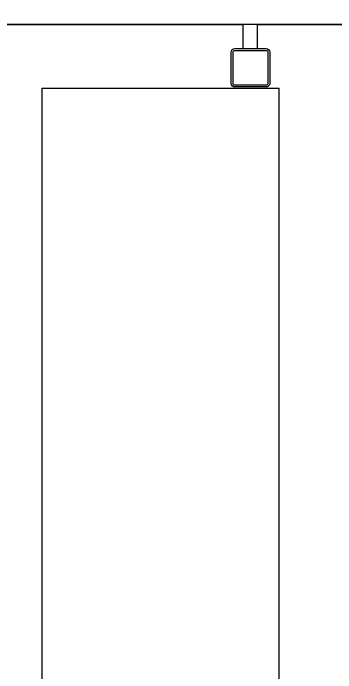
# Model space of a CAD drawing. Extents: x -13345 to 10098, y -1643 to 9113.
# Drawn here: x -9417.2 to -9383.6, y 3419 to 3487.7 of the extents above; entities that cross this region are included whole.
import ezdxf

# ---------------------------------------------------------------- set-up
doc = ezdxf.new("R2010")
doc.units = 0
doc.header["$LTSCALE"] = 192
doc.header["$MEASUREMENT"] = 0
doc.layers.get('0').update_dxf_attribs({"linetype": 'CONTINUOUS'})
for name, color, linetype in [('ARCH-WALLS-EXTERIOR', 5, 'CONTINUOUS'), ('ARCH-WALLS-INTERIOR', 1, 'CONTINUOUS'), ('STRUCTURAL-COLUMNS', 3, 'CONTINUOUS')]:
    doc.layers.add(name, color=color, linetype=linetype)
doc.layers.add('COMMON AREA FILL', color=7, linetype='CONTINUOUS', true_color=0xdedede)

# ---------------------------------------------------------------- blocks, each defined once
blk = doc.blocks.new('051205_023')
at = {"flags": 128}
for points in [[(-1.629, 2), (1.629, 2, -0.414214), (2, 1.629), (2, -1.629, -0.414214), (1.629, -2), (-1.629, -2, -0.414214), (-2, -1.629), (-2, 1.629, -0.414214)], [(-1.629, 1.813), (1.629, 1.813, -0.414214), (1.813, 1.629), (1.813, -1.629, -0.414214), (1.629, -1.812), (-1.629, -1.812, -0.414214), (-1.812, -1.629), (-1.812, 1.629, -0.414214)]]:
    blk.add_lwpolyline(points, format="xyb", close=True, dxfattribs=at)

msp = doc.modelspace()

# ---------------------------------------------------------------- linework, layer by layer
at = {"layer": 'ARCH-WALLS-EXTERIOR'}
for p, q in [((-9624.32, 3486.526), (-9393.228, 3486.526)), ((-9393.228, 3484.026), (-9393.228, 3486.526)), ((-9391.728, 3484.026), (-9391.728, 3486.526)), ((-9391.728, 3486.526), (-9382.853, 3486.526)), ((-9393.228, 3484.026), (-9391.728, 3484.026)), ((-9414.192, 3479.901), (-9389.478, 3479.901)), ((-9389.478, 3383.151), (-9389.478, 3479.901))]:
    msp.add_line(p, q, dxfattribs=at)
at = {"layer": 'ARCH-WALLS-INTERIOR'}
msp.add_line((-9414.192, 3479.901), (-9414.192, 3223.526), dxfattribs=at)
at = {"layer": 'COMMON AREA FILL'}
msp.add_lwpolyline([(-9240.332, 3988.526), (-9240.332, 3261.276), (-9324.332, 3261.276), (-9324.332, 3321.276), (-9312.332, 3321.276), (-9312.332, 3486.526), (-9624.32, 3486.526), (-9624.32, 3479.276), (-9557.07, 3479.276), (-9557.07, 3407.276), (-9683.15, 3407.276), (-9683.15, 3450.993), (-9698.32, 3450.993), (-9698.321, 3649.776), (-9544.32, 3649.776), (-9544.32, 3577.776), (-9624.32, 3577.776), (-9624.32, 3570.526), (-9346.07, 3570.526), (-9346.07, 3835.776), (-9698.32, 3835.776), (-9698.32, 3837.026), (-10195.125, 3837.026)], dxfattribs=at)

# ---------------------------------------------------------------- block references
at = {"layer": 'STRUCTURAL-COLUMNS'}
msp.add_blockref('051205_023', (-9392.478, 3482.026), dxfattribs=at)

doc.saveas('drawing.dxf')
